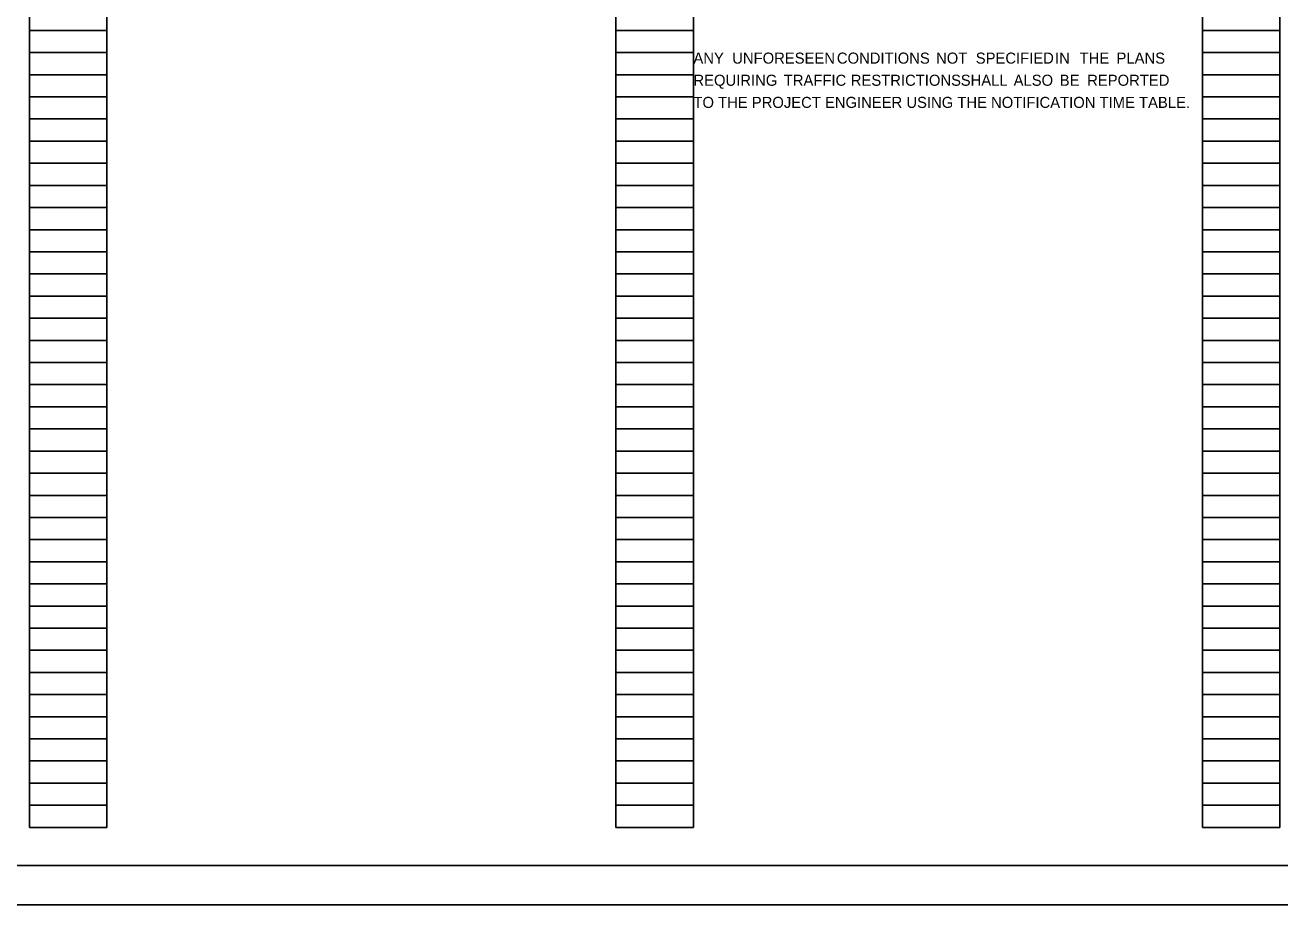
# Model space of a CAD drawing. Extents: x -9.2 to 51, y -17.1 to 25.5.
# Drawn here: x 8.78 to 24.66, y 0 to 11.13 of the extents above; entities that cross this region are included whole.
import ezdxf

# ---------------------------------------------------------------- set-up
doc = ezdxf.new("R2010")
doc.units = 0
for name, color, linetype in [('SH_Border', 7, 'Continuous'), ('SH_Cut_Line', 7, 'Continuous'), ('SH_Data', 7, 'Continuous'), ('SH_Text', 7, 'Continuous')]:
    doc.layers.add(name, color=color, linetype=linetype)

msp = doc.modelspace()

# ---------------------------------------------------------------- linework, layer by layer
at = {"layer": 'SH_Border'}
msp.add_lwpolyline([(1.5, 21.5), (33.5, 21.5), (33.5, 0.5), (1.5, 0.5)], close=True, dxfattribs=at)
at = {"layer": 'SH_Cut_Line'}
msp.add_lwpolyline([(0, 0), (34, 0), (34, 22), (0, 22)], close=True, dxfattribs=at)
at = {"layer": 'SH_Data'}
for p, q in [((8.84, 0.98), (8.84, 21.14)), ((9.82, 0.98), (9.82, 21.14)), ((16.26, 0.98), (16.26, 21.14)), ((17.24, 0.98), (17.24, 21.14)), ((23.68, 0.98), (23.68, 21.14)), ((24.66, 0.98), (24.66, 21.14)), ((8.84, 11.06), (9.82, 11.06)), ((16.26, 11.06), (17.24, 11.06)), ((23.68, 11.06), (24.66, 11.06)), ((8.84, 10.78), (9.82, 10.78)), ((16.26, 10.78), (17.24, 10.78)), ((23.68, 10.78), (24.66, 10.78)), ((8.84, 10.5), (9.82, 10.5)), ((16.26, 10.5), (17.24, 10.5)), ((23.68, 10.5), (24.66, 10.5)), ((8.84, 10.22), (9.82, 10.22)), ((16.26, 10.22), (17.24, 10.22)), ((23.68, 10.22), (24.66, 10.22)), ((8.84, 9.94), (9.82, 9.94)), ((16.26, 9.94), (17.24, 9.94)), ((23.68, 9.94), (24.66, 9.94)), ((8.84, 9.66), (9.82, 9.66)), ((16.26, 9.66), (17.24, 9.66)), ((23.68, 9.66), (24.66, 9.66)), ((8.84, 9.38), (9.82, 9.38)), ((16.26, 9.38), (17.24, 9.38)), ((23.68, 9.38), (24.66, 9.38)), ((8.84, 9.1), (9.82, 9.1)), ((16.26, 9.1), (17.24, 9.1)), ((23.68, 9.1), (24.66, 9.1)), ((8.84, 8.82), (9.82, 8.82)), ((16.26, 8.82), (17.24, 8.82)), ((23.68, 8.82), (24.66, 8.82)), ((8.84, 8.54), (9.82, 8.54)), ((16.26, 8.54), (17.24, 8.54)), ((23.68, 8.54), (24.66, 8.54)), ((8.84, 8.26), (9.82, 8.26)), ((16.26, 8.26), (17.24, 8.26)), ((23.68, 8.26), (24.66, 8.26)), ((8.84, 7.98), (9.82, 7.98)), ((16.26, 7.98), (17.24, 7.98)), ((23.68, 7.98), (24.66, 7.98)), ((8.84, 7.7), (9.82, 7.7)), ((16.26, 7.7), (17.24, 7.7)), ((23.68, 7.7), (24.66, 7.7)), ((8.84, 7.42), (9.82, 7.42)), ((16.26, 7.42), (17.24, 7.42)), ((23.68, 7.42), (24.66, 7.42)), ((8.84, 7.14), (9.82, 7.14)), ((16.26, 7.14), (17.24, 7.14)), ((23.68, 7.14), (24.66, 7.14)), ((8.84, 6.86), (9.82, 6.86)), ((16.26, 6.86), (17.24, 6.86)), ((23.68, 6.86), (24.66, 6.86)), ((8.84, 6.58), (9.82, 6.58)), ((16.26, 6.58), (17.24, 6.58)), ((23.68, 6.58), (24.66, 6.58)), ((8.84, 6.3), (9.82, 6.3)), ((16.26, 6.3), (17.24, 6.3)), ((23.68, 6.3), (24.66, 6.3)), ((8.84, 6.02), (9.82, 6.02)), ((16.26, 6.02), (17.24, 6.02)), ((23.68, 6.02), (24.66, 6.02)), ((8.84, 5.74), (9.82, 5.74)), ((16.26, 5.74), (17.24, 5.74)), ((23.68, 5.74), (24.66, 5.74)), ((8.84, 5.46), (9.82, 5.46)), ((16.26, 5.46), (17.24, 5.46)), ((23.68, 5.46), (24.66, 5.46)), ((8.84, 5.18), (9.82, 5.18)), ((16.26, 5.18), (17.24, 5.18)), ((23.68, 5.18), (24.66, 5.18)), ((8.84, 4.9), (9.82, 4.9)), ((16.26, 4.9), (17.24, 4.9)), ((23.68, 4.9), (24.66, 4.9)), ((8.84, 4.62), (9.82, 4.62)), ((16.26, 4.62), (17.24, 4.62)), ((23.68, 4.62), (24.66, 4.62)), ((8.84, 4.34), (9.82, 4.34)), ((16.26, 4.34), (17.24, 4.34)), ((23.68, 4.34), (24.66, 4.34)), ((8.84, 4.06), (9.82, 4.06)), ((16.26, 4.06), (17.24, 4.06)), ((23.68, 4.06), (24.66, 4.06)), ((8.84, 3.78), (9.82, 3.78)), ((16.26, 3.78), (17.24, 3.78)), ((23.68, 3.78), (24.66, 3.78)), ((8.84, 3.5), (9.82, 3.5)), ((16.26, 3.5), (17.24, 3.5)), ((23.68, 3.5), (24.66, 3.5)), ((8.84, 3.22), (9.82, 3.22)), ((16.26, 3.22), (17.24, 3.22)), ((23.68, 3.22), (24.66, 3.22)), ((8.84, 2.94), (9.82, 2.94)), ((16.26, 2.94), (17.24, 2.94)), ((23.68, 2.94), (24.66, 2.94)), ((8.84, 2.66), (9.82, 2.66)), ((16.26, 2.66), (17.24, 2.66)), ((23.68, 2.66), (24.66, 2.66)), ((8.84, 2.38), (9.82, 2.38)), ((16.26, 2.38), (17.24, 2.38)), ((23.68, 2.38), (24.66, 2.38)), ((8.84, 2.1), (9.82, 2.1)), ((16.26, 2.1), (17.24, 2.1)), ((23.68, 2.1), (24.66, 2.1)), ((8.84, 1.82), (9.82, 1.82)), ((16.26, 1.82), (17.24, 1.82)), ((23.68, 1.82), (24.66, 1.82)), ((8.84, 1.54), (9.82, 1.54)), ((16.26, 1.54), (17.24, 1.54)), ((23.68, 1.54), (24.66, 1.54)), ((8.84, 1.26), (9.82, 1.26)), ((16.26, 1.26), (17.24, 1.26)), ((23.68, 1.26), (24.66, 1.26)), ((8.84, 0.98), (9.82, 0.98)), ((16.26, 0.98), (17.24, 0.98)), ((23.68, 0.98), (24.66, 0.98))]:
    msp.add_line(p, q, dxfattribs=at)

# ---------------------------------------------------------------- texts
at = {"layer": 'SH_Text'}
for s, p in [('ANY ', (17.24, 10.64)), ('UNFORESEEN ', (17.731, 10.64)), ('CONDITIONS ', (19.055, 10.64)), ('NOT ', (20.31, 10.64)), ('SPECIFIED ', (20.812, 10.64)), ('IN ', (21.815, 10.64)), ('THE ', (22.126, 10.64)), ('PLANS ', (22.593, 10.64)), ('REQUIRING ', (17.24, 10.36)), ('TRAFFIC ', (18.383, 10.36)), ('RESTRICTIONS ', (19.231, 10.36)), ('SHALL ', (20.622, 10.36)), ('ALSO ', (21.291, 10.36)), ('BE ', (21.875, 10.36)), ('REPORTED ', (22.222, 10.36)), ('TO THE PROJECT ENGINEER USING THE NOTIFICATION TIME TABLE.', (17.24, 10.08))]:
    msp.add_text(s, height=0.14, dxfattribs=at).set_placement(p)

doc.saveas('drawing.dxf')
